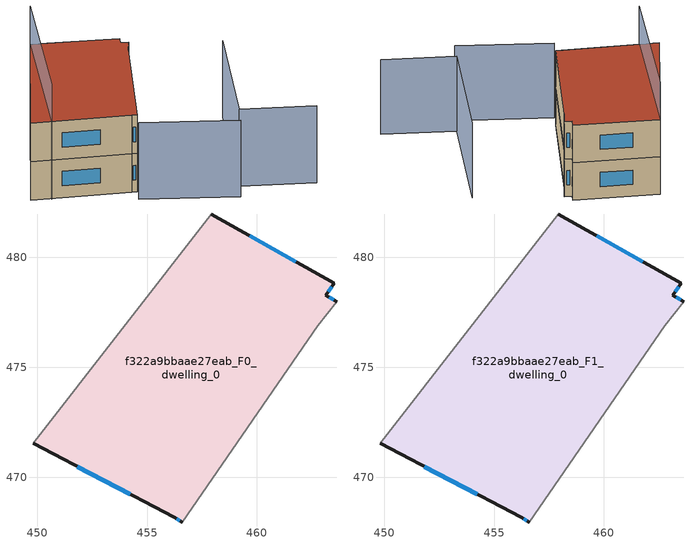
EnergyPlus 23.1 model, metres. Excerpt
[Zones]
f322a9bbaae27eab_F0_dwelling_0
 floor ground (EU_floor_Construction): 463.52,478.84 463.13,478.27 463.64,477.98 462.77,476.89 456.59,467.96 456.24,468.17 449.81,471.54 457.92,481.98 z0
 wall outside (EU_wall_Construction): 449.81,471.54 456.24,468.17 456.59,467.96 / 463.64,477.98 463.13,478.27 463.52,478.84 457.92,481.98 z0:3
 wall adiabatic (EU_wall_Construction): 457.92,481.98 449.81,471.54 / 456.59,467.96 462.77,476.89 463.64,477.98 z0:3
 window (EU_Window_Construction): 456.35,468.11 456.48,468.03 / 451.81,470.49 454.24,469.22 / 461.77,479.81 459.66,481 / 463.25,478.45 463.4,478.66 / 463.48,478.07 463.29,478.18 z0.93:2.07
f322a9bbaae27eab_F1_dwelling_0
 floor to f322a9bbaae27eab_F0_dwelling_0 (EU_floor_Construction): 463.52,478.84 463.13,478.27 463.64,477.98 462.77,476.89 456.59,467.96 456.24,468.17 449.81,471.54 457.92,481.98 z3
 wall outside (EU_wall_Construction): 449.81,471.54 456.24,468.17 456.59,467.96 / 463.64,477.98 463.13,478.27 463.52,478.84 457.92,481.98 z3:6
 wall adiabatic (EU_wall_Construction): 457.92,481.98 449.81,471.54 / 456.59,467.96 462.77,476.89 463.64,477.98 z3:6
 window (EU_Window_Construction): 456.35,468.11 456.48,468.03 / 451.81,470.49 454.24,469.22 / 461.77,479.81 459.66,481 / 463.25,478.45 463.4,478.66 / 463.48,478.07 463.29,478.18 z3.93:5.07
 roof outside (EU_roof_Construction): 456.59,467.96 462.77,476.89 463.64,477.98 463.13,478.27 463.52,478.84 457.92,481.98 449.81,471.54 456.24,468.17 z6
shading: 467.53,461.33 462.86,464.28 / 462.86,464.28 469.04,474.05 / 461.83,462.79 455.86,466.9 z0:6; 457.92,481.98 451.04,470.72 z0:9
[Building]
EU S2 Campaign: North Axis=0; Terrain=City; Solar Distribution=FullExterior
[Site:Location]
Montreal-Trudeau.Intl.AP: Latitude=45.4667; Longitude=-73.75; Time Zone=-5; Elevation=36
[SizingPeriod:WeatherFileDays]
AnnualSizingPeriod: Begin Month=1; Begin Day of Month=1; End Month=12; End Day of Month=31; Day of Week for Start Day=Monday; Use Weather File Daylight Saving Period=No; Use Weather File Rain and Snow Indicators=No
[MATERIAL]
EU_InternalMass_Material: Roughness=MediumRough; Thickness=0.1; Conductivity=1; Density=1800; Specific Heat=900; Thermal Absorptance=0.9; Solar Absorptance=0.7; Visible Absorptance=0.7
[MATERIAL:NOMASS] Roughness=MediumRough; Thermal Absorptance=0.9; Solar Absorptance=0.7; Visible Absorptance=0.7
Name | Thermal Resistance
EU_wall_NoMass; EU_floor_NoMass | 1.36485
EU_roof_NoMass | 2.55992
[WINDOWMATERIAL:SIMPLEGLAZINGSYSTEM]
EU_Window_SimpleGlazing: UFactor=3.92339; Solar Heat Gain Coefficient=0.8; Visible Transmittance=0.8
[CONSTRUCTION]
EU_wall_Construction: EU_wall_NoMass
EU_roof_Construction: EU_roof_NoMass
EU_floor_Construction: EU_floor_NoMass
EU_Window_Construction: EU_Window_SimpleGlazing
EU_InternalMass_Construction: EU_InternalMass_Material
[ZONE] Type=1; Multiplier=1; Ceiling Height=autocalculate; Floor Area=autocalculate; Part of Total Floor Area=Yes
Name | Volume
f322a9bbaae27eab_F0_dwelling_0 | 282.086
f322a9bbaae27eab_F1_dwelling_0 | 282.087
[INTERNALMASS] Construction=EU_InternalMass_Construction; Surface Area=94.0288
Name | Zone or ZoneList
f322a9bbaae27eab_F0_dwelling_0_EU_InternalMass | f322a9bbaae27eab_F0_dwelling_0
f322a9bbaae27eab_F1_dwelling_0_EU_InternalMass | f322a9bbaae27eab_F1_dwelling_0
[OTHEREQUIPMENT] Fuel Type=Electricity; Design Level Calculation Method=Watts/Area; Power per Zone Floor Area=1; Fraction Latent=0; Fraction Radiant=0; Fraction Lost=0; Carbon Dioxide Generation Rate=0; EndUse Subcategory=EU_Step8_InternalGains
Name | Zone or ZoneList or Space or SpaceList | Schedule
EU_Step8_InternalGain_f322a9bbaae27eab_F0_dwelling_0_f000 | f322a9bbaae27eab_F0_dwelling_0 | EU_Step8_GainSchedule_f322a9bbaae27eab_F0_dwelling_0_f000
EU_Step8_InternalGain_f322a9bbaae27eab_F1_dwelling_0_f000 | f322a9bbaae27eab_F1_dwelling_0 | EU_Step8_GainSchedule_f322a9bbaae27eab_F1_dwelling_0_f000
[ZONEVENTILATION:DESIGNFLOWRATE] Schedule=EU_AlwaysOn; Design Flow Rate Calculation Method=AirChanges/Hour; Air Changes per Hour=0.860309; Ventilation Type=Natural; Fan Pressure Rise=0; Fan Total Efficiency=1; Constant Term Coefficient=1; Temperature Term Coefficient=0; Velocity Term Coefficient=0; Velocity Squared Term Coefficient=0; Minimum Indoor Temperature=-100; Maximum Indoor Temperature=100; Delta Temperature=-100; Minimum Outdoor Temperature=-100; Maximum Outdoor Temperature=100; Maximum Wind Speed=40
Name | Zone or ZoneList or Space or SpaceList
EU_ConstantAir_f322a9bbaae27eab_F0_dwelling_0 | f322a9bbaae27eab_F0_dwelling_0
EU_ConstantAir_f322a9bbaae27eab_F1_dwelling_0 | f322a9bbaae27eab_F1_dwelling_0
[HVACTEMPLATE:THERMOSTAT] Constant Heating Setpoint=20; Constant Cooling Setpoint=50
EU_HeatOnly_f322a9bbaae27eab_F0_dwelling_0; EU_HeatOnly_f322a9bbaae27eab_F1_dwelling_0
[HVACTEMPLATE:ZONE:IDEALLOADSAIRSYSTEM] System Availability Schedule=EU_AlwaysOn; Maximum Heating Supply Air Temperature=50; Minimum Cooling Supply Air Temperature=13; Maximum Heating Supply Air Humidity Ratio=0.0156; Minimum Cooling Supply Air Humidity Ratio=0.0077; Heating Limit=NoLimit; Cooling Limit=NoLimit; Heating Availability Schedule=EU_AlwaysOn; Cooling Availability Schedule=EU_CoolingOff; Dehumidification Control Type=ConstantSensibleHeatRatio; Cooling Sensible Heat Ratio=0.7; Dehumidification Setpoint=60; Humidification Control Type=None; Humidification Setpoint=30; Outdoor Air Method=None; Outdoor Air Flow Rate per Person=0.00944; Outdoor Air Flow Rate per Zone Floor Area=0; Outdoor Air Flow Rate per Zone=0; Demand Controlled Ventilation Type=None; Outdoor Air Economizer Type=NoEconomizer; Heat Recovery Type=None; Sensible Heat Recovery Effectiveness=0.7; Latent Heat Recovery Effectiveness=0.65
Name | Template Thermostat
f322a9bbaae27eab_F0_dwelling_0 | EU_HeatOnly_f322a9bbaae27eab_F0_dwelling_0
f322a9bbaae27eab_F1_dwelling_0 | EU_HeatOnly_f322a9bbaae27eab_F1_dwelling_0
[SIZING:ZONE] Zone Cooling Design Supply Air Temperature Input Method=SupplyAirTemperature; Zone Cooling Design Supply Air Temperature=13; Zone Heating Design Supply Air Temperature Input Method=SupplyAirTemperature; Zone Heating Design Supply Air Temperature=50; Zone Cooling Design Supply Air Humidity Ratio=0.008; Zone Heating Design Supply Air Humidity Ratio=0.008; Cooling Design Air Flow Method=DesignDay; Cooling Design Air Flow Rate=0; Cooling Minimum Air Flow per Zone Floor Area=0.000762; Cooling Minimum Air Flow=0; Cooling Minimum Air Flow Fraction=0.2; Heating Design Air Flow Method=DesignDay; Heating Design Air Flow Rate=0; Heating Maximum Air Flow per Zone Floor Area=0.002032; Heating Maximum Air Flow=0.141576; Heating Maximum Air Flow Fraction=0.3; Account for Dedicated Outdoor Air System=No; Dedicated Outdoor Air System Control Strategy=NeutralSupplyAir; Dedicated Outdoor Air Low Setpoint Temperature for Design=autosize; Dedicated Outdoor Air High Setpoint Temperature for Design=autosize; Zone Load Sizing Method=Sensible Load Only No Latent Load; Zone Latent Cooling Design Supply Air Humidity Ratio Input Method=HumidityRatioDifference; Zone Cooling Design Supply Air Humidity Ratio Difference=0.005; Zone Latent Heating Design Supply Air Humidity Ratio Input Method=HumidityRatioDifference; Zone Humidification Design Supply Air Humidity Ratio Difference=0.005
f322a9bbaae27eab_F0_dwelling_0; f322a9bbaae27eab_F1_dwelling_0
[SCHEDULE:CONSTANT]
Name | Hourly Value
EU_AlwaysOn | 1
EU_CoolingOff | 0
[SCHEDULE:FILE] Column Number=1; Rows to Skip at Top=0; Number of Hours of Data=8760; Column Separator=Comma; Interpolate to Timestep=No; Minutes per Item=60; Adjust Schedule for Daylight Savings=Yes
Name | File
EU_Step8_GainSchedule_f322a9bbaae27eab_F0_dwelling_0_f000 | ../../schedules/f322a9bbaae27eab/f322a9bbaae27eab_F0_dwelling_0_f000_gain.csv
EU_Step8_GainSchedule_f322a9bbaae27eab_F1_dwelling_0_f000 | ../../schedules/f322a9bbaae27eab/f322a9bbaae27eab_F1_dwelling_0_f000_gain.csv
